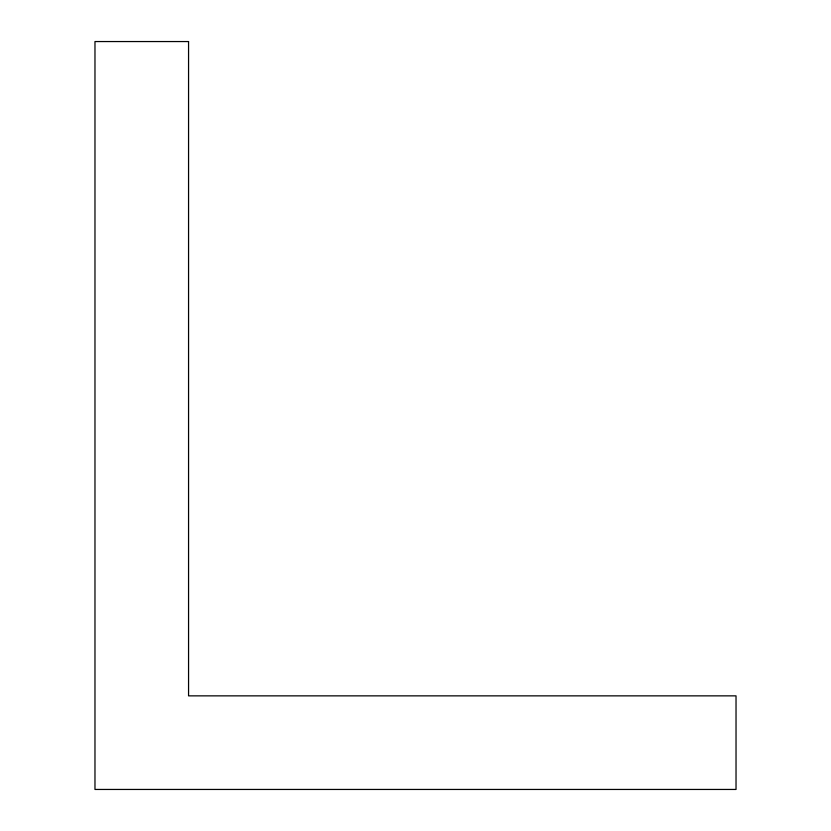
<?xml version="1.0" encoding="UTF-8"?>
<svg xmlns="http://www.w3.org/2000/svg" width="831" height="831" viewBox="0 0 831 831"><rect width="100%" height="100%" fill="white"/><g stroke="black" fill="none" stroke-linecap="round" stroke-linejoin="round"><path stroke-width="1.25" d="M188.564 41.55L94.973 41.55L94.973 789.45L736.027 789.45L736.027 695.859L188.564 695.859L188.564 41.55"/></g></svg>
